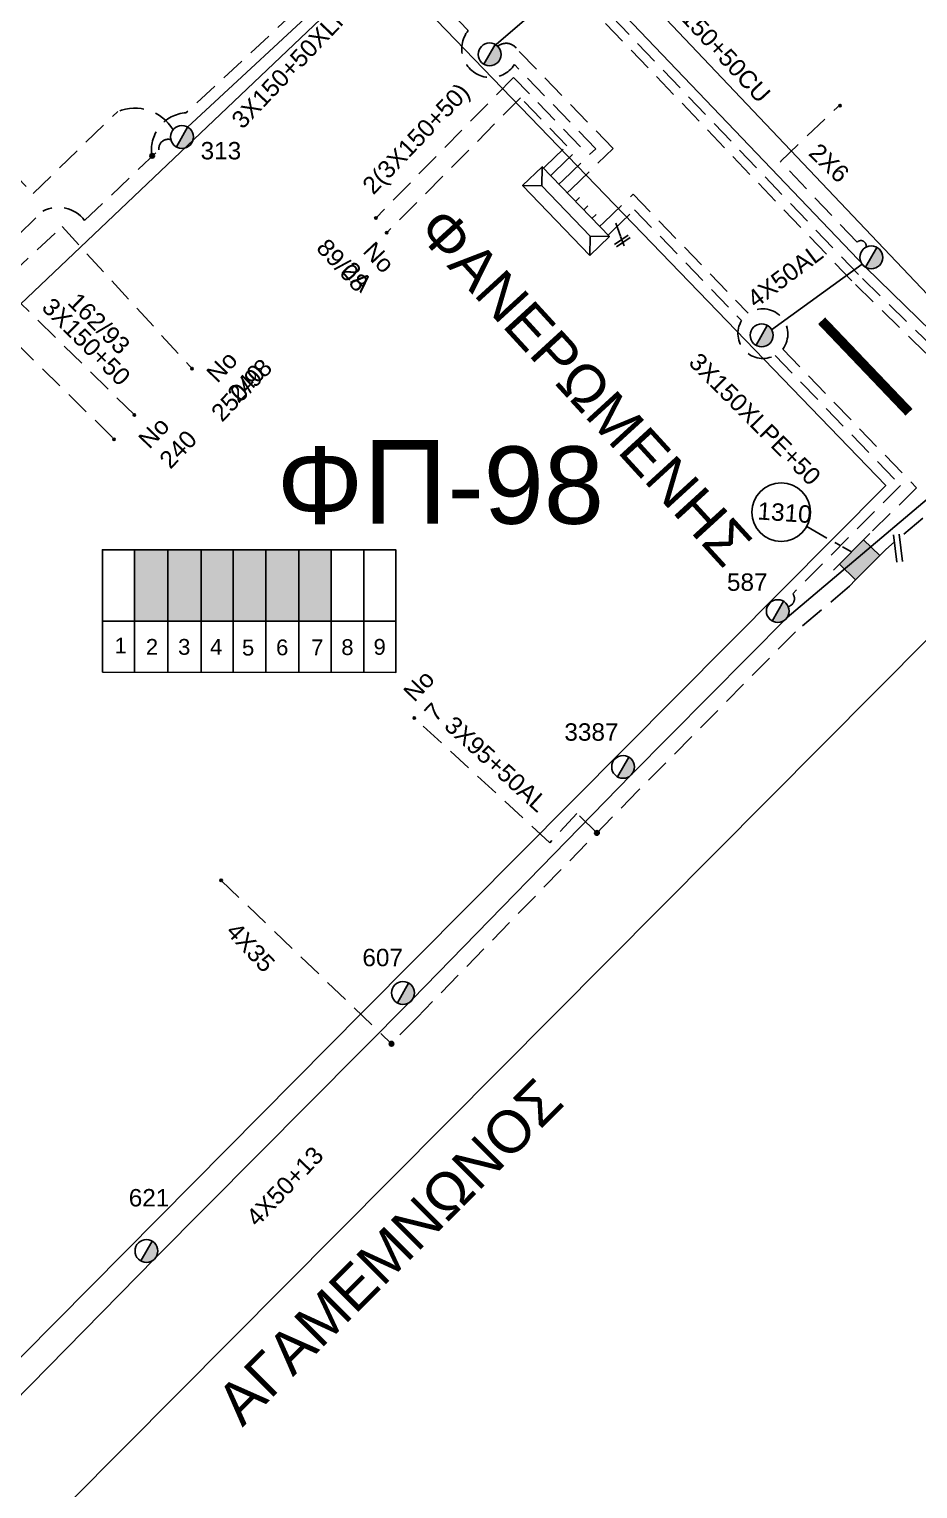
# Model space of a CAD drawing. Header units: millimetres. Extents: x 771 to 3391, y 686 to 1835.
# Drawn here: x 2199.3 to 2291.1, y 1156 to 1306.9 of the extents above; entities that cross this region are included whole.
import ezdxf

# ---------------------------------------------------------------- set-up
doc = ezdxf.new("R2010")
doc.units = ezdxf.units.MM
doc.linetypes.add('DASHED', pattern=[19.05, 12.7, -6.35])
for name, color, linetype in [('Link Box 4 Διευθύνσεων', 7, 'Continuous'), ('Pillar OTE', 7, 'Continuous'), ('Άγνωστα', 7, 'Continuous'), ('Γυμνά εναέρια ΧΤ (3Φ)   4x35CU', 7, 'Continuous'), ('Γυμνά εναέρια ΧΤ (3Φ)   4x50CU', 7, 'Continuous'), ('Γυμνά εναέρια ΧΤ και ΦΟΠ (3Φ)   4x50+16AL', 7, 'Continuous'), ('Επιγραφές - Σχήματα', 7, 'Continuous'), ('Καλωδια Χ.Τ 3x95+35', 7, 'DASHED'), ('Καλώδια ΧΤ   3x150+50CU', 7, 'DASHED'), ('Καλώδια ΧΤ   3x150AL+50CU', 7, 'DASHED'), ('Στύλος ΦΜ', 7, 'Continuous'), ('Στύλος ΦΜ @ 1', 7, 'Continuous'), ('Συνδέσεις', 7, 'Continuous'), ('Συνεστραμμένα ΧΤ   3x70+54.6+25 AL', 7, 'SYN_LINE'), ('Τομή', 7, 'Continuous'), ('Υποσταθμός πόλεως', 7, 'Continuous'), ('Υπόβαθρο ΔΕΗ', 7, 'Continuous'), ('Υπόγεια καλώδια Παροχών ΧΤ   4x50AL', 7, 'DASHED')]:
    doc.layers.add(name, color=color, linetype=linetype)
doc.styles.add('arial', font='ARIAL.TTF')
doc.styles.get("Standard").update_dxf_attribs({"font": 'ARIAL.TTF'})
doc.linetypes.add('SYN_LINE', pattern='A,0.5,-0.0001,["/\\/\\/\\/",Standard,S=0.1,R=0,X=0,Y=-0.05],-0.25', length=0.7501)

# ---------------------------------------------------------------- blocks, each defined once
blk = doc.blocks.new('LINK BOX 4 ΑΝΑΧΩΡΗΣΕΩΝ')
at = {"layer": 'Link Box 4 Διευθύνσεων', "ltscale": 40}
blk.add_hatch(color=256, dxfattribs=at).paths.add_polyline_path([(-3.54, 0), (-3.54, -4.67), (3.54, -4.67), (3.54, 0)])
for p, q in [((-3.54, 0), (-5.33, 0)), ((5.33, 0), (3.54, 0)), ((-3.54, -4.67), (-5.33, -4.67)), ((5.33, -4.67), (3.54, -4.67))]:
    blk.add_line(p, q, dxfattribs=at)
blk.add_lwpolyline([(-3.54, -4.67), (-3.54, 0), (3.54, 0), (3.54, -4.67)], close=True, dxfattribs=at)
blk = doc.blocks.new('ΥΠΑΡΧΩΝ ΤΣΙΜΕΝΤΕΝΙΟΣ ΣΤΥΛΟΣ')
at = {"layer": 'Στύλος ΦΜ'}
blk.add_hatch(color=7, dxfattribs=at).paths.add_polyline_path([(-1.29, -2.28, 0.574793), (2.62, 0, 0.268822), (1.3, 2.27)])
at = {"layer": 'Στύλος ΦΜ', "color": 7}
blk.add_line((-1.29, -2.28), (1.3, 2.27), dxfattribs=at)
blk.add_circle((0, 0), 2.62, dxfattribs=at)
at = {"layer": 'Στύλος ΦΜ', "flags": 4}
for tag, p in [('ΑΡΙΘΜΟΣ', (-4.68, 8.05)), ('ΤΥΠΟΣ', (-4.91, 3.03))]:
    blk.add_attdef(tag, p, '', height=4, dxfattribs=at)
blk = doc.blocks.new('ΥΠΟΣΤΑΘΜΟΣ ΠΟΛΕΩΣ 9 ΑΝΑΧΩΡΗΣΕΩΝ')
at = {"layer": 'Υποσταθμός πόλεως', "ltscale": 40}
for p, q in [((-9.63, -2.82), (-9.63, -4)), ((-7.12, -2.82), (-7.12, -4)), ((-4.84, -2.82), (-4.84, -4)), ((-2.36, -2.82), (-2.36, -4)), ((0.09, -2.82), (0.09, -4)), ((2.55, -2.82), (2.55, -4)), ((5.02, -2.82), (5.02, -4)), ((7.48, -2.82), (7.48, -4)), ((9.61, -2.82), (9.61, -4))]:
    blk.add_line(p, q, dxfattribs=at)
blk.add_lwpolyline([(-10.02, 2.82), (10.02, 2.82), (10.02, -2.82), (-10.02, -2.82)], close=True, dxfattribs=at)
for points in [[(-7.21, 0), (-10.02, 2.82)], [(-10.02, -2.82), (-7.21, 0)], [(-7.21, 0), (7.21, 0)], [(7.21, 0), (10.02, 2.82)], [(10.02, -2.82), (7.21, 0)]]:
    blk.add_lwpolyline(points, dxfattribs=at)
at = {"layer": 'Υποσταθμός πόλεως', "linetype": 'SYN_LINE', "ltscale": 40, "flags": 1}
for tag, p in [('ΜΕΤΑΣΧΗΜΑΤΙΣΜΟΣ', (10.79, 1.71)), ('ΙΣΧΥΣ', (10.77, -1.08)), ('ΑΡΙΘΜΟΣ', (10.89, -3.8))]:
    blk.add_attdef(tag, p, '', height=1.8, dxfattribs=at)
blk = doc.blocks.new('τομή_')
at = {"layer": 'Επιγραφές - Σχήματα'}
for p, q in [((-1.29, -0.22), (0.13, 0.75)), ((-1.08, -0.46), (0.34, 0.51)), ((-0.66, 0.62), (-0.29, -0.37))]:
    blk.add_line(p, q, dxfattribs=at)
blk = doc.blocks.new('_ΣΥΝΔΕΣΗ')
at = {"layer": 'Συνδέσεις', "linetype": 'SYN_LINE', "ltscale": 40}
blk.add_hatch(color=256, dxfattribs=at).paths.add_polyline_path([(0.5, -0.01, 1), (-0.5, -0.01, 1)])
at = {"layer": 'Συνδέσεις'}
blk.add_circle((0, -0.01), 0.5, dxfattribs=at)
blk = doc.blocks.new('ΤΟΜΗ')
at = {"layer": 'Τομή', "ltscale": 40}
for p, q in [((-5.68, 0), (5.68, 0)), ((5.68, -2.33), (-5.68, -2.33))]:
    blk.add_line(p, q, dxfattribs=at)

msp = doc.modelspace()

# ---------------------------------------------------------------- hatches: boundary and pattern name
at = {"layer": 'Καλώδια ΧΤ   3x150+50CU', "linetype": 'DASHED', "ltscale": 0.2}
h = msp.add_hatch(color=30, dxfattribs=at)
h.dxf.hatch_style = 1
h.paths.add_polyline_path([(2213.61555, 1253.09646), (2210.17568, 1253.09667), (2210.17522, 1245.73608), (2213.61509, 1245.73274)])
h = msp.add_hatch(color=85, dxfattribs=at)
h.dxf.hatch_style = 1
h.paths.add_polyline_path([(2217.05512, 1253.09624), (2213.61555, 1253.09646), (2213.61509, 1245.73274), (2217.05466, 1245.7294)])
h = msp.add_hatch(color=6, dxfattribs=at)
h.dxf.hatch_style = 1
h.paths.add_polyline_path([(2220.35268, 1253.09604), (2217.05512, 1253.09624), (2217.05466, 1245.7294), (2220.35222, 1245.7262)])
h = msp.add_hatch(color=173, dxfattribs=at)
h.dxf.hatch_style = 1
h.paths.add_polyline_path([(2223.73868, 1253.09582), (2220.35268, 1253.09604), (2220.35222, 1245.7262), (2223.73822, 1245.72291)])
h = msp.add_hatch(color=151, dxfattribs=at)
h.dxf.hatch_style = 1
h.paths.add_polyline_path([(2227.13532, 1253.09561), (2223.73868, 1253.09582), (2223.73822, 1245.72291), (2227.13486, 1245.71961)])
h = msp.add_hatch(color=1, dxfattribs=at)
h.dxf.hatch_style = 1
h.paths.add_polyline_path([(2230.47237, 1253.0954), (2227.13532, 1253.09561), (2227.13486, 1245.71961), (2230.47191, 1245.71637)])

# ---------------------------------------------------------------- linework, layer by layer
at = {"color": 85, "const_width": 1}
msp.add_lwpolyline([(2281.17257, 1276.77338), (2290.20607, 1267.31513)], dxfattribs=at)
at = {"layer": 'Pillar OTE', "ltscale": 40}
for points in [[(2206.84698, 1240.45659), (2206.84777, 1253.09688), (2237.18085, 1253.09498), (2237.18005, 1240.42723), (2206.84698, 1240.45752)], [(2210.17489, 1240.4542), (2210.17568, 1253.09667)], [(2213.61476, 1240.45076), (2213.61555, 1253.09646)], [(2217.05433, 1240.44733), (2217.05512, 1253.09624)], [(2220.35189, 1240.44404), (2220.35268, 1253.09604)], [(2223.73788, 1240.44065), (2223.73868, 1253.09582)], [(2227.13453, 1240.43726), (2227.13532, 1253.09561)], [(2230.47158, 1240.43393), (2230.47237, 1253.0954)], [(2233.85995, 1240.43055), (2233.86074, 1253.09519)], [(2206.84731, 1245.73931), (2237.18038, 1245.70986)]]:
    msp.add_lwpolyline(points, dxfattribs=at)
at = {"layer": 'Άγνωστα', "color": 151, "linetype": 'DASHED', "ltscale": 0.2}
msp.add_lwpolyline([(2285.7572, 1284.36288, 0.793221397), (2284.83999, 1284.88559), (2276.91048, 1293.24507), (2283.1102, 1299.12592)], format="xyb", dxfattribs=at)
at = {"layer": 'Γυμνά εναέρια ΧΤ (3Φ)   4x35CU', "color": 85, "linetype": 'DASHED', "ltscale": 0.2}
msp.add_lwpolyline([(2219.11545, 1218.93151), (2236.71782, 1202.05565)], dxfattribs=at)
at = {"layer": 'Γυμνά εναέρια ΧΤ (3Φ)   4x50CU', "color": 151, "linetype": 'Continuous', "ltscale": 0.2}
msp.add_lwpolyline([(2276.00576, 1275.83657), (2285.35241, 1282.62805)], dxfattribs=at)
at = {"layer": 'Γυμνά εναέρια ΧΤ και ΦΟΠ (3Φ)   4x50+16AL', "color": 1, "linetype": 'Continuous', "ltscale": 0.2}
msp.add_lwpolyline([(2215.64878, 1296.7912), (2246.58034, 1325.46194)], dxfattribs=at)
at = {"layer": 'Γυμνά εναέρια ΧΤ και ΦΟΠ (3Φ)   4x50+16AL', "color": 151, "linetype": 'Continuous', "ltscale": 0.2}
msp.add_lwpolyline([(2247.27158, 1324.51129), (2256.41309, 1312.95782), (2285.72418, 1282.2959), (2300.69562, 1267.69801)], dxfattribs=at)
at = {"layer": 'Γυμνά εναέρια ΧΤ και ΦΟΠ (3Φ)   4x50+16AL', "color": 30, "linetype": 'Continuous', "ltscale": 0.2}
msp.add_lwpolyline([(2186.19674, 1154.48385), (2193.82957, 1161.12042), (2212.33112, 1179.91729), (2238.86191, 1206.61296), (2261.48783, 1229.82608), (2277.61745, 1246.09651), (2300.95784, 1265.85131)], dxfattribs=at)
at = {"layer": 'Καλωδια Χ.Τ 3x95+35', "color": 85, "linetype": 'DASHED', "ltscale": 0.2}
msp.add_lwpolyline([(2257.95414, 1223.84311), (2255.88464, 1225.86025), (2253.09439, 1222.82744), (2239.01647, 1235.77941)], dxfattribs=at)
at = {"layer": 'Καλώδια ΧΤ   3x150+50CU', "color": 1, "linetype": 'DASHED', "ltscale": 0.2}
for points in [[(2297.41664, 1268.09558), (2284.2996, 1280.88534), (2254.89936, 1311.64052), (2247.42231, 1321.09038, -0.605559083), (2242.76254, 1328.25628), (2261.4453, 1346.48936, -0.745850213), (2271.60416, 1350.02995)], [(2254.45211, 1291.2986), (2257.82799, 1294.5435), (2249.43042, 1303.24651, -1.053356734), (2244.65499, 1306.77609), (2235.2148, 1316.56075), (2215.48002, 1298.2684, 0.448161343), (2211.98008, 1293.7697)], [(2185.91602, 1295.07202), (2184.71615, 1296.31147), (2189.24191, 1300.6927), (2199.67149, 1289.91905), (2208.43122, 1298.39902, -0.373895549), (2214.14582, 1296.5079)], [(2149.17941, 1234.0404, 0.474770852), (2148.86268, 1237.9341), (2200.69463, 1288.11073, -0.366501801), (2205.00464, 1287.14306), (2212.68489, 1294.43927, -0.535883521), (2213.91808, 1295.49399)]]:
    msp.add_lwpolyline(points, format="xyb", dxfattribs=at)
at = {"layer": 'Καλώδια ΧΤ   3x150+50CU', "color": 85, "linetype": 'DASHED', "ltscale": 0.2}
for points in [[(2298.14271, 1268.71527), (2284.97518, 1281.55427), (2255.61721, 1312.26522), (2247.33227, 1322.73614, -0.784269342), (2245.18052, 1328.51909), (2263.14357, 1346.03303, -0.763394682), (2270.06629, 1349.34939)], [(2258.65744, 1286.92352), (2261.70511, 1289.85295), (2273.58229, 1277.54238, -0.853513573), (2277.15602, 1273.83826), (2290.98962, 1259.49988), (2285.8277, 1254.45635)]]:
    msp.add_lwpolyline(points, format="xyb", dxfattribs=at)
at = {"layer": 'Καλώδια ΧΤ   3x150+50CU', "color": 151, "linetype": 'DASHED', "ltscale": 0.2}
msp.add_lwpolyline([(2255.30697, 1290.40923), (2259.62806, 1294.56267), (2249.60314, 1304.95223, 0.428015664), (2247.69927, 1305.12605)], format="xyb", dxfattribs=at)
at = {"layer": 'Καλώδια ΧΤ   3x150+50CU', "color": 173, "linetype": 'DASHED', "ltscale": 0.2}
msp.add_lwpolyline([(2253.59881, 1292.18634), (2256.26235, 1294.74654), (2249.33077, 1301.93024), (2235.10375, 1287.38566)], dxfattribs=at)
at = {"layer": 'Καλώδια ΧΤ   3x150+50CU', "color": 6, "linetype": 'DASHED', "ltscale": 0.2}
msp.add_lwpolyline([(2252.64647, 1292.74903), (2254.84521, 1294.86246), (2250.06585, 1299.81566), (2236.22425, 1285.87148)], dxfattribs=at)
at = {"layer": 'Καλώδια ΧΤ   3x150+50CU', "color": 30, "linetype": 'DASHED', "ltscale": 0.2}
msp.add_lwpolyline([(2259.52578, 1286.02014), (2261.84038, 1288.24493), (2272.89412, 1276.78785, 0.766549296), (2276.35942, 1273.1961), (2289.32103, 1259.76154), (2278.19801, 1248.56472, -0.526686291), (2277.72862, 1247.22592)], format="xyb", dxfattribs=at)
at = {"layer": 'Καλώδια ΧΤ   3x150+50CU', "color": 85, "linetype": 'DASHED', "ltscale": 0.2}
for points in [[(2210.15039, 1267.04402), (2210.15039, 1267.04402), (2197.55466, 1279.39319)], [(2195.19669, 1277.15313), (2208.05639, 1264.54515)], [(2284.05913, 1249.34365), (2278.47907, 1244.62081), (2262.22619, 1228.22604), (2239.36647, 1204.77305), (2236.71782, 1202.05565)]]:
    msp.add_lwpolyline(points, dxfattribs=at)
at = {"layer": 'Καλώδια ΧΤ   3x150+50CU', "color": 173, "linetype": 'DASHED', "ltscale": 0.2}
msp.add_lwpolyline([(2431.3347, 1215.60702), (2441.45794, 1225.25629), (2415.70786, 1252.25558), (2400.58586, 1237.96256), (2401.96345, 1236.51153), (2379.44201, 1215.24497, -0.412656095), (2372.77174, 1209.2764), (2364.20959, 1209.4563), (2363.60345, 1208.18825), (2353.62144, 1208.40842, -0.487799961), (2346.45041, 1214.4605), (2321.84659, 1240.58215), (2300.3465, 1263.75147), (2287.8031, 1253.13501)], format="xyb", dxfattribs=at)
at = {"layer": 'Καλώδια ΧΤ   3x150AL+50CU', "color": 133, "ltscale": 0.2}
msp.add_lwpolyline([(2181.06656, 1147.32627, -1.192233234), (2173.72581, 1146.67783), (2155.55265, 1164.66367), (2127.02309, 1194.39516), (2117.27295, 1204.53425), (2117.55037, 1206.75127), (2142.6928, 1230.44852), (2145.72945, 1233.18826, -0.357061548), (2149.1472, 1236.27183), (2164.6289, 1250.23976), (2186.17435, 1271.09713), (2202.6772, 1286.50391), (2216.14808, 1271.78118)], format="xyb", dxfattribs=at)
at = {"layer": 'Συνεστραμμένα ΧΤ   3x70+54.6+25 AL', "color": 151, "linetype": 'SYN_LINE', "ltscale": 8}
msp.add_lwpolyline([(2247.34618, 1305.14792), (2256.41309, 1312.95782)], dxfattribs=at)
at = {"layer": 'Υπόβαθρο ΔΕΗ'}
for points in [[(2305.14221, 1361.43686), (2327.66727, 1280.05729), (2302.41147, 1268.62894), (2248.36363, 1325.60742), (2269.51218, 1345.96005), (2305.14221, 1361.43686)], [(2121.84653, 1205.81228), (2235.57759, 1313.85629), (2287.79358, 1259.73499), (2233.80781, 1205.39099), (2177.40095, 1148.46281), (2121.84653, 1205.81228)], [(2260.40048, 1285.49868), (2259.89495, 1286.86278)], [(2279.63425, 1255.49296), (2281.72729, 1254.313)], [(2282.5303, 1253.86029), (2283.04842, 1253.5682)], [(2283.32013, 1253.41502), (2284.27037, 1252.87931)], [(2186.77831, 1137.90283), (2297.90838, 1249.68395), (2339.00353, 1206.59409), (2337.2951, 1186.31214), (2236.60915, 1086.68124), (2186.77831, 1137.90283)]]:
    msp.add_lwpolyline(points, dxfattribs=at)
msp.add_circle((2276.99536, 1256.98917), 3.03354, dxfattribs=at)

# ---------------------------------------------------------------- block references
at = {"layer": 'Link Box 4 Διευθύνσεων', "xscale": 0.4999999999999998, "yscale": 0.4999999999999998, "zscale": 0.4999999999999998, "rotation": 45.36035786957052}
msp.add_blockref('LINK BOX 4 ΑΝΑΧΩΡΗΣΕΩΝ', (2284.27037, 1252.87931), dxfattribs=at)
at = {"layer": 'Επιγραφές - Σχήματα'}
msp.add_blockref('τομή_', (2261.06236, 1284.87396), dxfattribs=at)
at = {"layer": 'Στύλος ΦΜ @ 1', "ltscale": 40, "xscale": 0.4499999999998181, "yscale": 0.4499999999998181, "zscale": 0.4499999999998181}
for p in [(2246.85978, 1304.29997), (2286.30521, 1283.32037), (2274.97393, 1275.26871)]:
    msp.add_blockref('ΥΠΑΡΧΩΝ ΤΣΙΜΕΝΤΕΝΙΟΣ ΣΤΥΛΟΣ', p, dxfattribs=at)
at = {"layer": 'Στύλος ΦΜ @ 1', "ltscale": 40}
ref = msp.add_blockref('ΥΠΑΡΧΩΝ ΤΣΙΜΕΝΤΕΝΙΟΣ ΣΤΥΛΟΣ', (2215.06322, 1295.76931), dxfattribs=dict(at, xscale=0.4499999999998181, yscale=0.4499999999998181, zscale=0.4499999999998181))
ref.add_attrib('ΤΥΠΟΣ', '313', (2216.99098, 1293.44963), dxfattribs={"layer": 'Στύλος ΦΜ', "height": 1.8, "flags": 4})
ref = msp.add_blockref('ΥΠΑΡΧΩΝ ΤΣΙΜΕΝΤΕΝΙΟΣ ΣΤΥΛΟΣ', (2276.64593, 1246.76231), dxfattribs=dict(at, xscale=0.4499999999998181, yscale=0.4499999999998181, zscale=0.4499999999998181))
ref.add_attrib('ΤΥΠΟΣ', '587', (2271.38952, 1248.85856), dxfattribs={"layer": 'Στύλος ΦΜ', "height": 1.8, "flags": 4})
ref = msp.add_blockref('ΥΠΑΡΧΩΝ ΤΣΙΜΕΝΤΕΝΙΟΣ ΣΤΥΛΟΣ', (2260.65467, 1230.65854), dxfattribs=dict(at, xscale=0.4499999999998181, yscale=0.4499999999998181, zscale=0.4499999999998181))
ref.add_attrib('ΤΥΠΟΣ', '3387', (2254.58691, 1233.36741), dxfattribs={"layer": 'Στύλος ΦΜ', "height": 1.8, "flags": 4})
ref = msp.add_blockref('ΥΠΑΡΧΩΝ ΤΣΙΜΕΝΤΕΝΙΟΣ ΣΤΥΛΟΣ', (2237.90425, 1207.29854), dxfattribs=dict(at, xscale=0.4499999999998181, yscale=0.4499999999998181, zscale=0.4499999999998181))
ref.add_attrib('ΤΥΠΟΣ', '607', (2233.71047, 1210.06033), dxfattribs={"layer": 'Στύλος ΦΜ', "height": 1.8, "flags": 4})
ref = msp.add_blockref('ΥΠΑΡΧΩΝ ΤΣΙΜΕΝΤΕΝΙΟΣ ΣΤΥΛΟΣ', (2211.39336, 1180.62985), dxfattribs=dict(at, xscale=0.4499999999998181, yscale=0.4499999999998181, zscale=0.4499999999998181))
ref.add_attrib('ΤΥΠΟΣ', '621', (2209.56204, 1185.23291), dxfattribs={"layer": 'Στύλος ΦΜ', "height": 1.8, "flags": 4})
at = {"layer": 'Συνδέσεις'}
for p, xscale, yscale, zscale in [((2283.07774, 1299.00831), 0.25, 0.25, 0.25), ((2211.98397, 1293.81916), 0.4777242751394019, 0.4777242751394019, 0.4777242751394019), ((2235.10375, 1287.38566), 0.25, 0.25, 0.25), ((2236.22425, 1285.87148), 0.25, 0.25, 0.25), ((2216.11175, 1271.82088), 0.25, 0.25, 0.25), ((2210.14934, 1267.04505), 0.25, 0.25, 0.25), ((2208.03876, 1264.52984), 0.25, 0.25, 0.25), ((2239.0734, 1235.72704), 0.25, 0.25, 0.25), ((2257.95414, 1223.84311), 0.4777242751394019, 0.4777242751394019, 0.4777242751394019), ((2219.11545, 1218.93151), 0.25, 0.25, 0.25), ((2236.71782, 1202.05565), 0.4777242751394019, 0.4777242751394019, 0.4777242751394019)]:
    msp.add_blockref('_ΣΥΝΔΕΣΗ', p, dxfattribs=dict(at, xscale=xscale, yscale=yscale, zscale=zscale))
at = {"layer": 'Τομή', "xscale": 0.2499999999998873, "yscale": 0.2499999999998873, "zscale": 0.2499999999998873, "rotation": 276.4449300510373}
msp.add_blockref('ΤΟΜΗ', (2289.35646, 1253.29069), dxfattribs=at)
at = {"layer": 'Υποσταθμός πόλεως', "xscale": 0.5, "yscale": 0.5, "zscale": 0.5, "rotation": 133.8666801599615}
msp.add_blockref('ΥΠΟΣΤΑΘΜΟΣ ΠΟΛΕΩΣ 9 ΑΝΑΧΩΡΗΣΕΩΝ', (2254.74768, 1288.10359), dxfattribs=at)

# ---------------------------------------------------------------- texts
at = {"ltscale": 40, "char_height": 4, "attachment_point": 1, "style": 'arial'}
for s, insert, width, rotation in [('{\\H1.083x;ΦANEPΩMENHΣ}', (2242.31091, 1288.92923), 50.2149778, 312.4591004), ('{\\H1.083x;AΓAMEMNΩNOΣ}', (2218.24962, 1165.42387), 67.4273804, 44.9992483)]:
    msp.add_mtext(s, dxfattribs=dict(at, insert=insert, width=width, rotation=rotation))
at = {"ltscale": 30, "char_height": 1.63441, "width": 11.2572904, "attachment_point": 1}
for s, insert in [('1', (2208.09314, 1244.01791)), ('2', (2211.3316, 1243.88445)), ('3', (2214.66219, 1243.88445)), ('4', (2217.9657, 1243.88445)), ('5', (2221.26921, 1243.80328)), ('6', (2224.78934, 1243.83034)), ('7', (2228.41778, 1243.83034)), ('8', (2231.53174, 1243.8574)), ('9', (2234.86233, 1243.88445))]:
    msp.add_mtext(s, dxfattribs=dict(at, insert=insert))
at = {"layer": 'Άγνωστα', "color": 7, "char_height": 1.8, "attachment_point": 1}
for s, width, gutter_width, insert, rotation in [('3X150+50CU', 1.8, 12.5, (2265.73694, 1311.48282), 312.8300997), ('3X150+50XLPE', 1.8, 12.5, (2220.0166, 1297.73084), 46.2596131), ('2(3X150+50)', 17.0718961, 12.5, (2233.53985, 1290.95094), 46.2596131), ('2X6', 1.8, 12.5, (2280.95524, 1295.28153), 316.4259443), ('89/08', 1.8, 12.5, (2230.15036, 1285.42917), 313.1237209), ('162/93', 1.8, 12.5, (2204.41573, 1279.8438), 315.1589063), ('3X150+50', 1.8, 12.5, (2201.7246, 1279.31639), 315.1589063), ('3X150XLPE+50', 1.8, 12.5, (2268.59813, 1273.62425), 314.7892299), ('250/98', 1.8, 1.64197, (2217.91017, 1267.46151), 46.2596131), ('1310', 1.8, 12.5, (2274.62298, 1258.03926), 356.0092251), ('3X95+50AL', 1.8, 12.5, (2243.25874, 1236.07124), 317.7172056), ('4X35', 1.8, 12.5, (2220.8226, 1214.77929), 313.1237209), ('4X50+13', 1.8, 12.5, (2221.5276, 1184.28395), 46.2596131)]:
    msp.add_mtext_dynamic_manual_height_columns(s, width=width, gutter_width=gutter_width, heights=[0.04535], dxfattribs=dict(at, insert=insert, rotation=rotation))
at = {"layer": 'Άγνωστα', "color": 7}
note = msp.add_mtext_dynamic_manual_height_columns('No ', width=1.8, gutter_width=1.66979, heights=[0.04535, 0], dxfattribs=dict(at, insert=(2232.60498, 1287.65015), char_height=1.8, attachment_point=1, rotation=313.1237209))
for column, words in zip(note.columns.linked_columns, ['2Α']):
    column.text = words
note = msp.add_mtext_dynamic_manual_height_columns('No ', width=1.8, gutter_width=1.64197, heights=[0.04535, 0], dxfattribs=dict(at, insert=(2215.05053, 1269.00055), char_height=1.8, attachment_point=1, rotation=46.2596131))
for column, words in zip(note.columns.linked_columns, ['240']):
    column.text = words
note = msp.add_mtext_dynamic_manual_height_columns('No ', width=1.8, gutter_width=1.64197, heights=[0.04535, 0], dxfattribs=dict(at, insert=(2208.01141, 1262.18478), char_height=1.8, attachment_point=1, rotation=46.2596131))
for column, words in zip(note.columns.linked_columns, ['240']):
    column.text = words
note = msp.add_mtext_dynamic_manual_height_columns('No ', width=1.8, gutter_width=1.5734, heights=[0.04535, 0], dxfattribs=dict(at, insert=(2235.45461, 1236.07572), char_height=1.8, attachment_point=1, rotation=46.2596131))
for column, words in zip(note.columns.linked_columns, ['7']):
    column.text = words
at = {"layer": 'Υπόβαθρο ΔΕΗ', "insert": (2224.86792, 1264.45094), "char_height": 8, "attachment_point": 1}
msp.add_mtext_dynamic_manual_height_columns('Φ{\\H1.0833x;Π}-98', width=84.657329, gutter_width=12.5, heights=[0], dxfattribs=at)
at = {"layer": 'Υπόγεια καλώδια Παροχών ΧΤ   4x50AL', "color": 7, "insert": (2273.26921, 1279.45345), "char_height": 1.8, "attachment_point": 1, "rotation": 36.9347462}
msp.add_mtext_dynamic_manual_height_columns('4X50AL', width=1.8, gutter_width=12.5, heights=[0.04535], dxfattribs=at)

doc.saveas('drawing.dxf')
